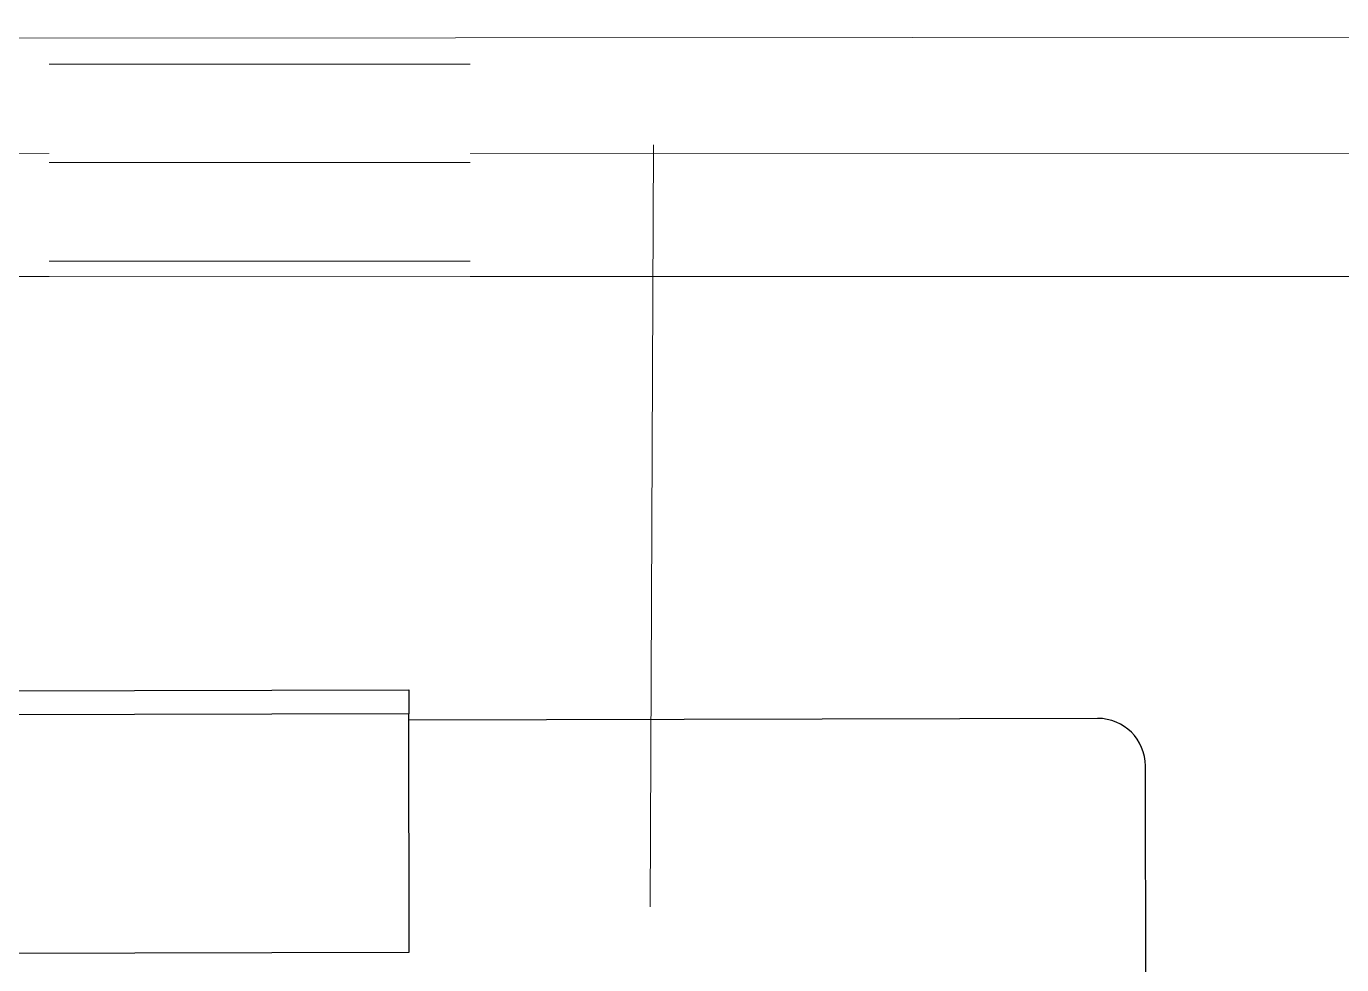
# Model space of a CAD drawing. Header units: inches. Extents: x 164.3 to 247.9, y 15.6 to 56.7.
# Drawn here: x 217.542 to 218.408, y 33.747 to 34.365 of the extents above; entities that cross this region are included whole.
import ezdxf

# ---------------------------------------------------------------- set-up
doc = ezdxf.new("R2010")
doc.units = ezdxf.units.IN
doc.header["$MEASUREMENT"] = 0
doc.set_wipeout_variables(frame=1)
doc.layers.get('0').update_dxf_attribs({"lineweight": 0})
for name, color, linetype, lineweight in [('WALL 1 100', 250, 'Continuous', 9), ('окно', 7, 'Continuous', 9), ('провода', 1, 'Continuous', 5)]:
    doc.layers.add(name, color=color, linetype=linetype, lineweight=lineweight)

# ---------------------------------------------------------------- blocks, each defined once
blk = doc.blocks.new('*U37')
blk.add_wipeout([(-69.25, 69.81), (69.25, 69.81), (69.25, -5), (-69.25, -5)]).dxf.layer = 'окно'
at = {"layer": 'окно'}
for p, q in [((-69.25, 64.81), (69.25, 64.81)), ((-69.25, 32.41), (69.25, 32.41)), ((-69.25, 0), (69.25, 0))]:
    blk.add_line(p, q, dxfattribs=at)

msp = doc.modelspace()

# ---------------------------------------------------------------- linework, layer by layer
at = {"color": 7, "linetype": 'ByBlock', "lineweight": -2}
for p, q in [((217.00873, 33.92626), (217.79345, 33.92816)), ((217.79345, 33.92816), (217.79349, 33.91246)), ((217.79349, 33.91246), (217.00877, 33.91056)), ((217.79387, 33.75552), (217.79349, 33.91246)), ((218.24714, 33.90937), (217.7935, 33.90827)), ((218.27914, 33.65907), (218.27861, 33.87806)), ((217.00915, 33.75362), (217.79387, 33.75552))]:
    msp.add_line(p, q, dxfattribs=at)
msp.add_arc((218.24722, 33.87798), 0.03139, 0.13875, 90.13875, dxfattribs=at)
at = {"layer": 'WALL 1 100', "color": 0}
msp.add_line((208.11999, 34.35028), (227.94816, 34.36512), dxfattribs=at)
msp.add_lwpolyline([(227.94816, 34.20028), (208.26999, 34.20028)], dxfattribs=at)
at = {"layer": 'провода', "color": 1}
for p, q in [((217.95245, 33.78538), (217.95458, 34.28704)), ((221.21713, 34.28226), (208.18799, 34.2792))]:
    msp.add_line(p, q, dxfattribs=at)

# ---------------------------------------------------------------- next in the draw order: block references
at = {"layer": 'провода', "color": 7, "linetype": 'ByBlock', "lineweight": 0, "xscale": 0.002001001153108465, "yscale": 0.002001001153108465, "zscale": 0.002001001153108465}
msp.add_blockref('*U37', (217.69528, 34.21056), dxfattribs=at)

doc.saveas('drawing.dxf')
